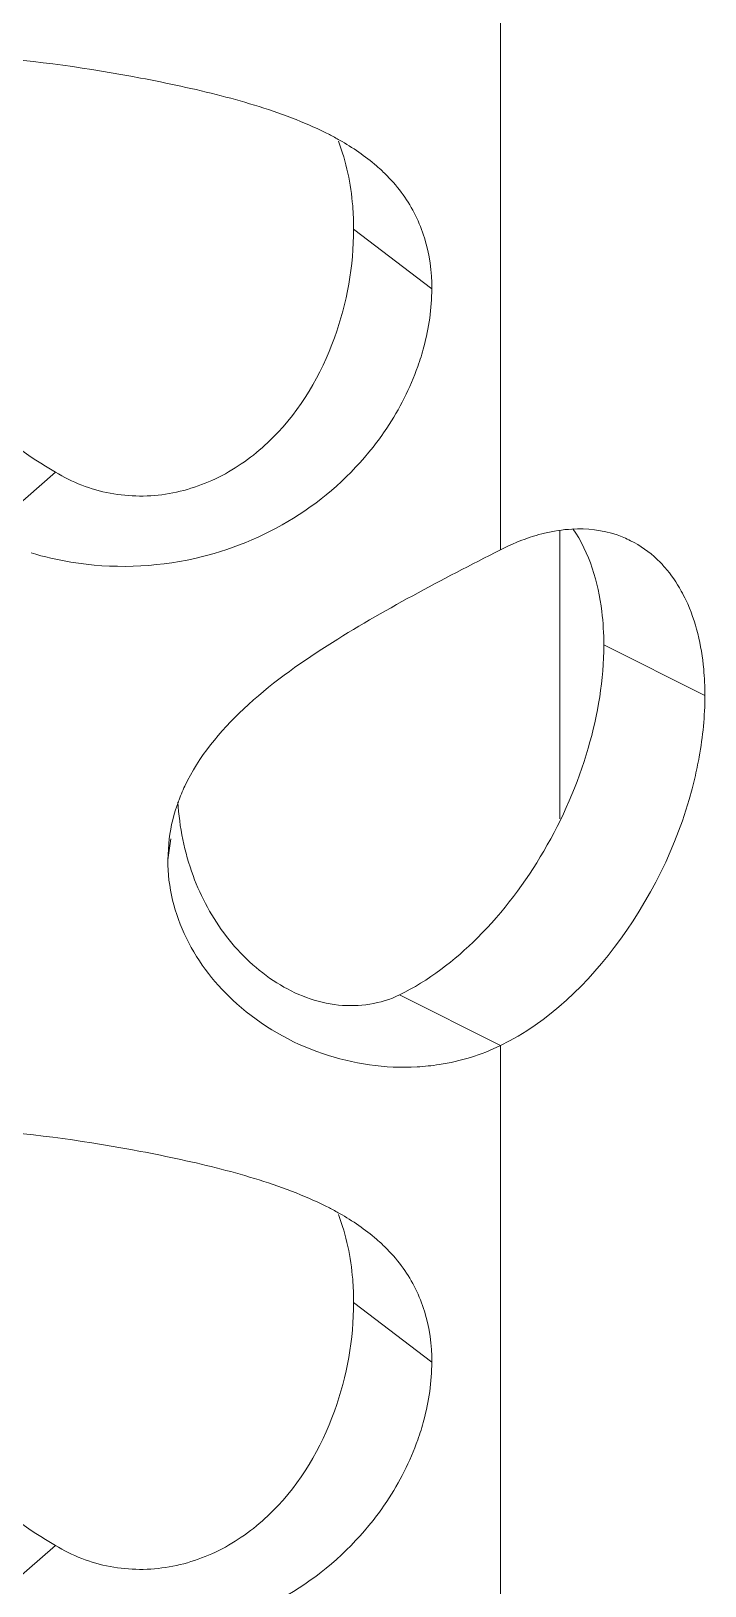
# Model space of a CAD drawing. Header units: millimetres. Extents: x 1177 to 4147, y 93 to 2194.
# Drawn here: x 2701.09 to 2706.04, y 904.69 to 916.1 of the extents above; entities that cross this region are included whole.
import ezdxf

# ---------------------------------------------------------------- set-up
doc = ezdxf.new("R2010")
doc.units = ezdxf.units.MM
doc.header["$LTSCALE"] = 0.1
doc.layers.get('0').update_dxf_attribs({"lineweight": 13})
doc.layers.add('标注', color=251, linetype='Continuous', lineweight=9)

# ---------------------------------------------------------------- blocks, each defined once
blk = doc.blocks.new('02')
for p, q in [((4632.76, 894.54), (4632.76, 900.594)), ((4632.76, 883.29), (4632.76, 889.344))]:
    blk.add_line(p, q)
at = {"layer": '标注'}
for p, q in [((4631.219, 897.902), (4632.039, 897.274)), ((4628.091, 895.355), (4627.348, 894.704)), ((4633.383, 891.719), (4633.383, 894.738)), ((4633.383, 891.719), (4633.383, 894.738)), ((4633.843, 893.544), (4634.903, 893.014)), ((4633.843, 893.544), (4634.903, 893.014)), ((4629.284, 891.512), (4629.27, 891.289)), ((4629.284, 891.512), (4629.27, 891.289)), ((4629.301, 891.51), (4629.27, 891.289)), ((4629.301, 891.51), (4629.27, 891.289)), ((4631.7, 889.875), (4632.76, 889.344)), ((4631.7, 889.875), (4632.76, 889.344)), ((4631.219, 886.652), (4632.039, 886.024)), ((4628.091, 884.105), (4627.348, 883.454))]:
    blk.add_line(p, q, dxfattribs=at)
blk.add_arc((4631.209, 891.234), 1.946, 154.753, 159.9756, dxfattribs=at)
blk.add_arc((4631.209, 891.234), 1.946, 154.753, 159.9756, dxfattribs=at)
for points, knots in [([(4630.617, 899.049), (4630.361, 899.15), (4629.819, 899.314), (4628.729, 899.546), (4627.896, 899.667), (4627.348, 899.704)], [0, 0, 0, 0, 0.246985, 0.506558, 1, 1, 1, 1]), ([(4631.072, 898.834), (4631.037, 898.854), (4630.889, 898.934), (4630.735, 899.002), (4630.617, 899.049)], [0, 0, 0, 0, 0.243279, 1, 1, 1, 1]), ([(4631.219, 897.902), (4631.219, 897.983), (4631.207, 898.295), (4631.143, 898.606), (4631.06, 898.822)], [0, 0, 0, 0, 0.25883, 1, 1, 1, 1]), ([(4631.571, 898.46), (4631.536, 898.496), (4631.383, 898.638), (4631.209, 898.756), (4631.072, 898.834)], [0, 0, 0, 0, 0.242896, 1, 1, 1, 1]), ([(4626.196, 898.398), (4626.196, 897.799), (4626.617, 896.563), (4627.539, 895.668), (4628.091, 895.355)], [0, 0, 0, 0, 0.485697, 1, 1, 1, 1]), ([(4632.039, 897.274), (4632.039, 897.454), (4631.993, 897.806), (4631.837, 898.125), (4631.738, 898.262)], [0, 0, 0, 0, 0.516274, 1, 1, 1, 1]), ([(4628.091, 895.355), (4628.266, 895.248), (4628.66, 895.095), (4629.293, 895.094), (4629.891, 895.31), (4630.554, 895.822), (4631.079, 896.718), (4631.219, 897.517), (4631.219, 897.902)], [0, 0, 0, 0, 0.126239, 0.253462, 0.381711, 0.510421, 0.762592, 1, 1, 1, 1]), ([(4631.892, 896.462), (4631.916, 896.53), (4631.998, 896.793), (4632.039, 897.07), (4632.039, 897.274)], [0, 0, 0, 0, 0.259472, 1, 1, 1, 1]), ([(4631.423, 895.617), (4631.474, 895.681), (4631.663, 895.943), (4631.812, 896.235), (4631.892, 896.462)], [0, 0, 0, 0, 0.253493, 1, 1, 1, 1]), ([(4629.554, 894.45), (4629.917, 894.532), (4630.624, 894.816), (4631.193, 895.324), (4631.423, 895.617)], [0, 0, 0, 0, 0.500039, 1, 1, 1, 1]), ([(4633.22, 894.714), (4633.182, 894.705), (4633.024, 894.661), (4632.871, 894.597), (4632.76, 894.54)], [0, 0, 0, 0, 0.240401, 1, 1, 1, 1]), ([(4633.22, 894.714), (4633.182, 894.705), (4633.024, 894.661), (4632.871, 894.597), (4632.76, 894.54)], [0, 0, 0, 0, 0.240401, 1, 1, 1, 1]), ([(4634.124, 894.636), (4634.078, 894.659), (4633.883, 894.741), (4633.666, 894.766), (4633.507, 894.757)], [0, 0, 0, 0, 0.244197, 1, 1, 1, 1]), ([(4634.124, 894.636), (4634.078, 894.659), (4633.883, 894.741), (4633.666, 894.766), (4633.507, 894.757)], [0, 0, 0, 0, 0.244197, 1, 1, 1, 1]), ([(4633.843, 893.544), (4633.843, 893.661), (4633.82, 894.083), (4633.692, 894.509), (4633.519, 894.761)], [0, 0, 0, 0, 0.277223, 1, 1, 1, 1]), ([(4633.843, 893.544), (4633.843, 893.661), (4633.82, 894.083), (4633.692, 894.509), (4633.519, 894.761)], [0, 0, 0, 0, 0.277223, 1, 1, 1, 1]), ([(4632.76, 894.54), (4632.143, 894.226), (4631.2, 893.739), (4630.058, 892.929), (4629.594, 892.371), (4629.449, 892.064)], [0, 0, 0, 0, 0.495433, 0.757141, 1, 1, 1, 1]), ([(4632.76, 894.54), (4632.143, 894.226), (4631.2, 893.739), (4630.058, 892.929), (4629.594, 892.371), (4629.449, 892.064)], [0, 0, 0, 0, 0.495433, 0.757141, 1, 1, 1, 1]), ([(4634.483, 894.356), (4634.457, 894.385), (4634.352, 894.495), (4634.225, 894.585), (4634.124, 894.636)], [0, 0, 0, 0, 0.255757, 1, 1, 1, 1]), ([(4634.483, 894.356), (4634.457, 894.385), (4634.352, 894.495), (4634.225, 894.585), (4634.124, 894.636)], [0, 0, 0, 0, 0.255757, 1, 1, 1, 1]), ([(4627.836, 894.508), (4627.973, 894.467), (4628.535, 894.335), (4629.131, 894.355), (4629.554, 894.45)], [0, 0, 0, 0, 0.247904, 1, 1, 1, 1]), ([(4634.703, 894.015), (4634.688, 894.046), (4634.627, 894.167), (4634.549, 894.28), (4634.483, 894.356)], [0, 0, 0, 0, 0.259078, 1, 1, 1, 1]), ([(4634.703, 894.015), (4634.688, 894.046), (4634.627, 894.167), (4634.549, 894.28), (4634.483, 894.356)], [0, 0, 0, 0, 0.259078, 1, 1, 1, 1]), ([(4634.903, 893.014), (4634.903, 893.106), (4634.888, 893.447), (4634.81, 893.789), (4634.703, 894.015)], [0, 0, 0, 0, 0.270179, 1, 1, 1, 1]), ([(4634.903, 893.014), (4634.903, 893.106), (4634.888, 893.447), (4634.81, 893.789), (4634.703, 894.015)], [0, 0, 0, 0, 0.270179, 1, 1, 1, 1]), ([(4631.7, 889.875), (4632.004, 890.023), (4632.586, 890.472), (4633.258, 891.369), (4633.716, 892.421), (4633.843, 893.179), (4633.843, 893.544)], [0, 0, 0, 0, 0.229092, 0.487552, 0.752826, 1, 1, 1, 1]), ([(4631.7, 889.875), (4632.004, 890.023), (4632.586, 890.472), (4633.258, 891.369), (4633.716, 892.421), (4633.843, 893.179), (4633.843, 893.544)], [0, 0, 0, 0, 0.229092, 0.487552, 0.752826, 1, 1, 1, 1]), ([(4634.797, 892.148), (4634.814, 892.221), (4634.874, 892.506), (4634.903, 892.798), (4634.903, 893.014)], [0, 0, 0, 0, 0.259711, 1, 1, 1, 1]), ([(4634.797, 892.148), (4634.814, 892.221), (4634.874, 892.506), (4634.903, 892.798), (4634.903, 893.014)], [0, 0, 0, 0, 0.259711, 1, 1, 1, 1]), ([(4632.76, 889.344), (4633.263, 889.59), (4634.147, 890.449), (4634.654, 891.544), (4634.797, 892.148)], [0, 0, 0, 0, 0.474199, 1, 1, 1, 1]), ([(4632.76, 889.344), (4633.263, 889.59), (4634.147, 890.449), (4634.654, 891.544), (4634.797, 892.148)], [0, 0, 0, 0, 0.474199, 1, 1, 1, 1]), ([(4629.27, 891.289), (4629.27, 891.008), (4629.414, 890.433), (4629.778, 889.975), (4629.993, 889.783)], [0, 0, 0, 0, 0.492878, 1, 1, 1, 1]), ([(4629.27, 891.289), (4629.27, 891.008), (4629.414, 890.433), (4629.778, 889.975), (4629.993, 889.783)], [0, 0, 0, 0, 0.492878, 1, 1, 1, 1]), ([(4629.536, 891.125), (4629.62, 890.898), (4629.853, 890.467), (4630.379, 889.97), (4631.037, 889.711), (4631.505, 889.78), (4631.7, 889.875)], [0, 0, 0, 0, 0.26133, 0.51967, 0.766766, 1, 1, 1, 1]), ([(4629.536, 891.125), (4629.62, 890.898), (4629.853, 890.467), (4630.379, 889.97), (4631.037, 889.711), (4631.505, 889.78), (4631.7, 889.875)], [0, 0, 0, 0, 0.26133, 0.51967, 0.766766, 1, 1, 1, 1]), ([(4629.993, 889.783), (4630.252, 889.551), (4630.86, 889.202), (4631.552, 889.102), (4631.885, 889.12)], [0, 0, 0, 0, 0.510314, 1, 1, 1, 1]), ([(4629.993, 889.783), (4630.252, 889.551), (4630.86, 889.202), (4631.552, 889.102), (4631.885, 889.12)], [0, 0, 0, 0, 0.510314, 1, 1, 1, 1]), ([(4631.885, 889.12), (4631.962, 889.125), (4632.263, 889.156), (4632.559, 889.245), (4632.76, 889.344)], [0, 0, 0, 0, 0.256926, 1, 1, 1, 1]), ([(4631.885, 889.12), (4631.962, 889.125), (4632.263, 889.156), (4632.559, 889.245), (4632.76, 889.344)], [0, 0, 0, 0, 0.256926, 1, 1, 1, 1]), ([(4630.617, 887.799), (4630.361, 887.9), (4629.819, 888.064), (4628.729, 888.296), (4627.896, 888.417), (4627.348, 888.454)], [0, 0, 0, 0, 0.246985, 0.506558, 1, 1, 1, 1]), ([(4631.072, 887.584), (4631.037, 887.604), (4630.889, 887.684), (4630.735, 887.752), (4630.617, 887.799)], [0, 0, 0, 0, 0.243279, 1, 1, 1, 1]), ([(4631.219, 886.652), (4631.219, 886.733), (4631.207, 887.045), (4631.143, 887.356), (4631.06, 887.572)], [0, 0, 0, 0, 0.25883, 1, 1, 1, 1]), ([(4631.571, 887.21), (4631.536, 887.246), (4631.383, 887.388), (4631.209, 887.506), (4631.072, 887.584)], [0, 0, 0, 0, 0.242896, 1, 1, 1, 1]), ([(4626.196, 887.148), (4626.196, 886.549), (4626.617, 885.313), (4627.539, 884.418), (4628.091, 884.105)], [0, 0, 0, 0, 0.485697, 1, 1, 1, 1]), ([(4632.039, 886.024), (4632.039, 886.204), (4631.993, 886.556), (4631.837, 886.875), (4631.738, 887.012)], [0, 0, 0, 0, 0.516274, 1, 1, 1, 1]), ([(4628.091, 884.105), (4628.266, 883.998), (4628.66, 883.845), (4629.293, 883.844), (4629.891, 884.06), (4630.554, 884.572), (4631.079, 885.468), (4631.219, 886.267), (4631.219, 886.652)], [0, 0, 0, 0, 0.126239, 0.253462, 0.381711, 0.510421, 0.762592, 1, 1, 1, 1]), ([(4631.892, 885.212), (4631.916, 885.28), (4631.998, 885.543), (4632.039, 885.82), (4632.039, 886.024)], [0, 0, 0, 0, 0.259472, 1, 1, 1, 1]), ([(4631.423, 884.367), (4631.474, 884.431), (4631.663, 884.693), (4631.812, 884.985), (4631.892, 885.212)], [0, 0, 0, 0, 0.253493, 1, 1, 1, 1]), ([(4629.554, 883.2), (4629.917, 883.282), (4630.624, 883.566), (4631.193, 884.074), (4631.423, 884.367)], [0, 0, 0, 0, 0.500039, 1, 1, 1, 1])]:
    blk.add_open_spline(points, degree=3, knots=knots, dxfattribs=at)
for points in [[(4631.738, 898.262), (4631.688, 898.332), (4631.632, 898.398), (4631.571, 898.46)], [(4633.507, 894.757), (4633.411, 894.752), (4633.314, 894.737), (4633.22, 894.714)], [(4633.507, 894.757), (4633.411, 894.752), (4633.314, 894.737), (4633.22, 894.714)], [(4629.381, 891.9), (4629.335, 891.775), (4629.302, 891.644), (4629.285, 891.512)], [(4629.381, 891.9), (4629.335, 891.775), (4629.302, 891.644), (4629.285, 891.512)], [(4629.377, 891.895), (4629.391, 891.633), (4629.445, 891.37), (4629.536, 891.125)], [(4629.377, 891.895), (4629.391, 891.633), (4629.445, 891.37), (4629.536, 891.125)], [(4631.738, 887.012), (4631.688, 887.082), (4631.632, 887.148), (4631.571, 887.21)]]:
    blk.add_open_spline(points, degree=3, dxfattribs=at)

msp = doc.modelspace()

# ---------------------------------------------------------------- block references
at = {"xscale": 0.7, "yscale": 0.7, "zscale": 0.7}
msp.add_blockref('02', (-538.391, 286.112), dxfattribs=at)

doc.saveas('drawing.dxf')
